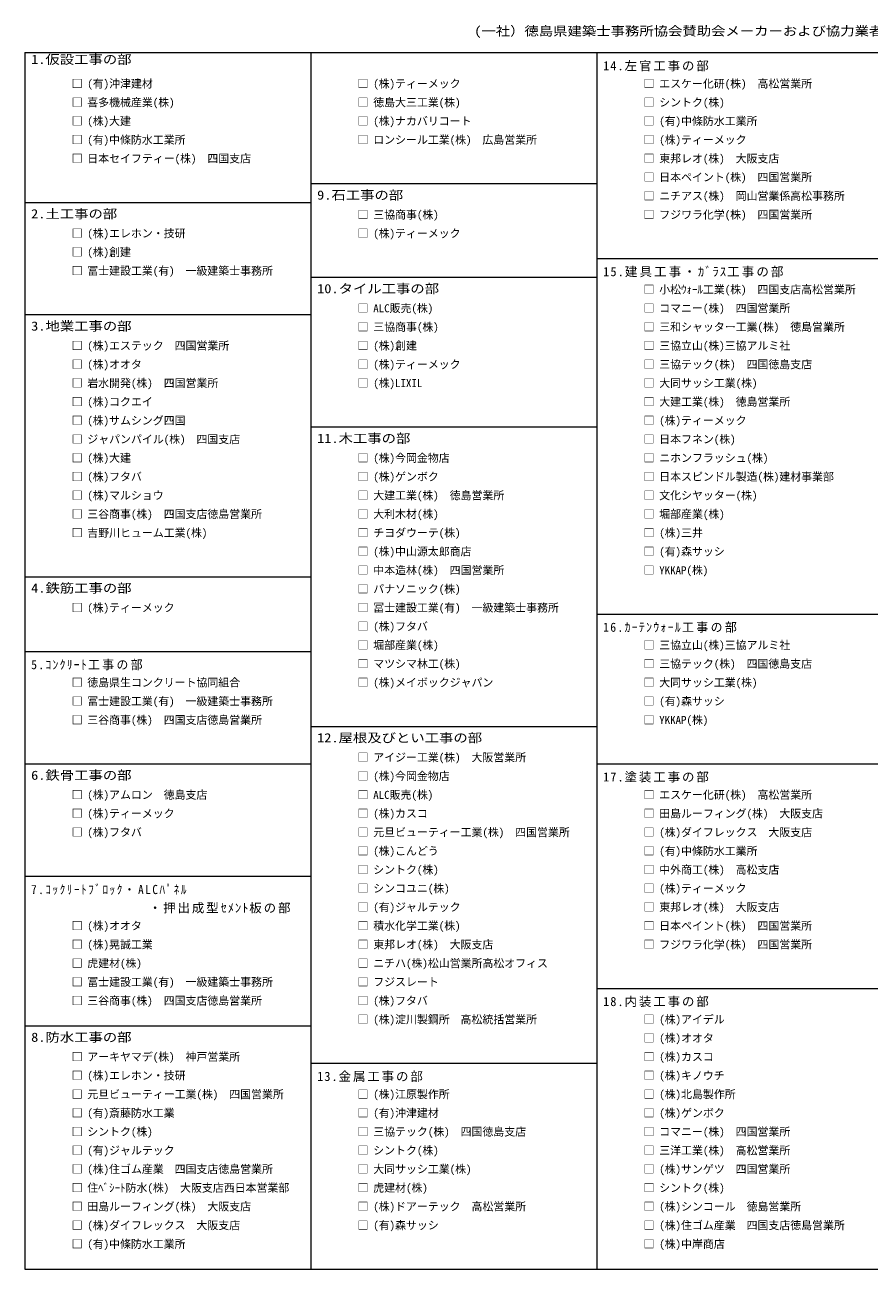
# Model space of a CAD drawing. Units: millimetres on the paper. Extents: x -581 to 591, y -39 to 360.
# Drawn here: x -580.7 to -310.1, y -39.1 to 359.8 of the extents above; entities that cross this region are included whole.
import ezdxf
from ezdxf.enums import TextEntityAlignment as Align

# ---------------------------------------------------------------- set-up
doc = ezdxf.new("R2010")
doc.units = ezdxf.units.MM
doc.layers.add('0-8_表', color=7, linetype='Continuous', lineweight=9)
doc.layers.add('0-B_文字', color=7, linetype='Continuous')
doc.styles.add('ＭＳ ゴシック', font='')
doc.styles.get('ＭＳ ゴシック').set_extended_font_data('MS Gothic')

msp = doc.modelspace()

# ---------------------------------------------------------------- linework, layer by layer
at = {"layer": '0-8_表'}
for p, q in [((-580.72, 350.908), (-580.72, -39.092)), ((-580.72, 350.908), (-30.72, 350.908)), ((-489.054, 350.908), (-489.054, -39.092)), ((-397.387, 350.908), (-397.387, -39.092)), ((-489.054, 308.908), (-397.387, 308.908)), ((-580.72, 302.908), (-489.054, 302.908)), ((-397.387, 284.908), (-305.72, 284.908)), ((-489.054, 278.908), (-397.387, 278.908)), ((-580.72, 266.908), (-489.054, 266.908)), ((-489.054, 230.908), (-397.387, 230.908)), ((-580.72, 182.908), (-489.054, 182.908)), ((-397.387, 170.908), (-305.72, 170.908)), ((-580.72, 158.908), (-489.054, 158.908)), ((-489.054, 134.908), (-397.387, 134.908)), ((-580.72, 122.908), (-489.054, 122.908)), ((-397.387, 122.908), (-305.72, 122.908)), ((-580.72, 86.908), (-489.054, 86.908)), ((-397.387, 50.908), (-305.72, 50.908)), ((-580.72, 38.908), (-489.054, 38.908)), ((-489.054, 26.908), (-397.387, 26.908)), ((-580.72, -39.092), (-30.72, -39.092))]:
    msp.add_line(p, q, dxfattribs=at)

# ---------------------------------------------------------------- texts
at = {"layer": '0-B_文字', "style": 'ＭＳ ゴシック', "width": 1.15}
for s, p in [('(一社）徳島県建築士事務所協会賛助会メーカーおよび協力業者一覧', (-436.68, 355.506)), ('1.仮設工事の部', (-578.72, 346.408)), ('9.石工事の部\u3000\u3000\u3000\u3000\u3000\u3000\u3000\u3000\u3000\u3000', (-487.054, 302.908)), ('2.土工事の部', (-578.72, 296.908)), ('10.タイル工事の部\u3000\u3000\u3000\u3000\u3000\u3000\u3000\u3000\u3000\u3000', (-487.054, 272.908)), ('3.地業工事の部', (-578.72, 260.908)), ('11.木工事の部\u3000\u3000\u3000\u3000\u3000\u3000\u3000\u3000\u3000\u3000', (-487.054, 224.908)), ('4.鉄筋工事の部', (-578.72, 176.908)), ('12.屋根及びとい工事の部\u3000\u3000\u3000\u3000\u3000\u3000', (-487.054, 128.908)), ('6.鉄骨工事の部', (-578.72, 116.908)), ('8.防水工事の部\u3000\u3000\u3000\u3000\u3000\u3000\u3000\u3000\u3000\u3000', (-578.72, 32.908))]:
    msp.add_text(s, height=2.933, dxfattribs=at).set_placement(p, align=Align.BOTTOM_LEFT)
at = {"layer": '0-B_文字', "style": 'ＭＳ ゴシック'}
for s, p in [('□', (-565.72, 338.908)), ('(有)沖津建材', (-560.72, 338.908)), ('□', (-474.054, 338.908)), ('(株)ティーメック', (-469.054, 338.908)), ('□', (-382.387, 338.908)), ('エスケー化研(株)\u3000高松営業所', (-377.387, 338.908)), ('□', (-565.72, 332.908)), ('喜多機械産業(株)', (-560.72, 332.908)), ('□', (-474.054, 332.908)), ('徳島大三工業(株)', (-469.054, 332.908)), ('□', (-382.387, 332.908)), ('シントク(株)', (-377.387, 332.908)), ('□', (-565.72, 326.908)), ('(株)大建', (-560.72, 326.908)), ('□', (-474.054, 326.908)), ('(株)ナカバリコート', (-469.054, 326.908)), ('□', (-382.387, 326.908)), ('(有)中條防水工業所', (-377.387, 326.908)), ('□', (-565.72, 320.908)), ('(有)中條防水工業所', (-560.72, 320.908)), ('□', (-474.054, 320.908)), ('ロンシール工業(株)\u3000広島営業所', (-469.054, 320.908)), ('□', (-382.387, 320.908)), ('(株)ティーメック', (-377.387, 320.908)), ('□', (-565.72, 314.908)), ('日本セイフティー(株)\u3000四国支店', (-560.72, 314.908)), ('□', (-382.387, 314.908)), ('東邦レオ(株)\u3000大阪支店', (-377.387, 314.908)), ('□', (-382.387, 308.908)), ('日本ペイント(株)\u3000四国営業所', (-377.387, 308.908)), ('□', (-382.387, 302.908)), ('ニチアス(株)\u3000岡山営業係高松事務所', (-377.387, 302.908)), ('□', (-474.054, 296.908)), ('三協商事(株)', (-469.054, 296.908)), ('□', (-382.387, 296.908)), ('フジワラ化学(株)\u3000四国営業所', (-377.387, 296.908)), ('□', (-565.72, 290.908)), ('(株)エレホン・技研', (-560.72, 290.908)), ('□', (-474.054, 290.908)), ('(株)ティーメック', (-469.054, 290.908)), ('□', (-565.72, 284.908)), ('(株)創建', (-560.72, 284.908)), ('□', (-565.72, 278.908)), ('冨士建設工業(有)\u3000一級建築士事務所', (-560.72, 278.908)), ('□', (-382.387, 272.908)), ('小松ｳｫｰﾙ工業(株)\u3000四国支店高松営業所', (-377.387, 272.908)), ('□', (-474.054, 266.908)), ('ALC販売(株)', (-469.054, 266.908)), ('□', (-382.387, 266.908)), ('コマニー(株)\u3000四国営業所', (-377.387, 266.908)), ('□', (-474.054, 260.908)), ('三協商事(株)', (-469.054, 260.908)), ('□', (-382.387, 260.908)), ('三和シャッター工業(株)\u3000徳島営業所', (-377.387, 260.908)), ('□', (-565.72, 254.908)), ('(株)エステック\u3000四国営業所', (-560.72, 254.908)), ('□', (-474.054, 254.908)), ('(株)創建', (-469.054, 254.908)), ('□', (-382.387, 254.908)), ('三協立山(株)三協アルミ社', (-377.387, 254.908)), ('□', (-565.72, 248.908)), ('(株)オオタ', (-560.72, 248.908)), ('□', (-474.054, 248.908)), ('(株)ティーメック', (-469.054, 248.908)), ('□', (-382.387, 248.908)), ('三協テック(株)\u3000四国徳島支店', (-377.387, 248.908)), ('□', (-565.72, 242.908)), ('岩水開発(株)\u3000四国営業所', (-560.72, 242.908)), ('□', (-474.054, 242.908)), ('(株)LIXIL', (-469.054, 242.908)), ('□', (-382.387, 242.908)), ('大同サッシ工業(株)', (-377.387, 242.908)), ('□', (-565.72, 236.908)), ('(株)コクエイ\u3000', (-560.72, 236.908)), ('□', (-382.387, 236.908)), ('大建工業(株)\u3000徳島営業所', (-377.387, 236.908)), ('□', (-565.72, 230.908)), ('(株)サムシング四国', (-560.72, 230.908)), ('□', (-382.387, 230.908)), ('(株)ティーメック', (-377.387, 230.908)), ('□', (-565.72, 224.908)), ('ジャパンパイル(株)\u3000四国支店', (-560.72, 224.908)), ('□', (-382.387, 224.908)), ('日本フネン(株)', (-377.387, 224.908)), ('□', (-565.72, 218.908)), ('(株)大建', (-560.72, 218.908)), ('□', (-474.054, 218.908)), ('(株)今岡金物店', (-469.054, 218.908)), ('□', (-382.387, 218.908)), ('ニホンフラッシュ(株)', (-377.387, 218.908)), ('□', (-565.72, 212.908)), ('(株)フタバ', (-560.72, 212.908)), ('□', (-474.054, 212.908)), ('(株)ゲンボク', (-469.054, 212.908)), ('□', (-382.387, 212.908)), ('日本スピンドル製造(株)建材事業部', (-377.387, 212.908)), ('□', (-565.72, 206.908)), ('(株)マルショウ', (-560.72, 206.908)), ('□', (-474.054, 206.908)), ('大建工業(株)\u3000徳島営業所', (-469.054, 206.908)), ('□', (-382.387, 206.908)), ('文化シヤッター(株)', (-377.387, 206.908)), ('□', (-565.72, 200.908)), ('三谷商事(株)\u3000四国支店徳島営業所', (-560.72, 200.908)), ('□', (-474.054, 200.908)), ('大利木材(株)', (-469.054, 200.908)), ('□', (-382.387, 200.908)), ('堀部産業(株)', (-377.387, 200.908)), ('□', (-565.72, 194.908)), ('吉野川ヒューム工業(株)', (-560.72, 194.908)), ('□', (-474.054, 194.908)), ('チヨダウーテ(株)', (-469.054, 194.908)), ('□', (-382.387, 194.908)), ('(株)三井', (-377.387, 194.908)), ('□', (-474.054, 188.908)), ('(株)中山源太郎商店', (-469.054, 188.908)), ('□', (-382.387, 188.908)), ('(有)森サッシ', (-377.387, 188.908)), ('□', (-474.054, 182.908)), ('中本造林(株)\u3000四国営業所', (-469.054, 182.908)), ('□', (-382.387, 182.908)), ('YKKAP(株)', (-377.387, 182.908)), ('□', (-474.054, 176.908)), ('パナソニック(株)', (-469.054, 176.908)), ('□', (-565.72, 170.908)), ('(株)ティーメック', (-560.72, 170.908)), ('□', (-474.054, 170.908)), ('冨士建設工業(有)\u3000一級建築士事務所', (-469.054, 170.908)), ('□', (-474.054, 164.908)), ('(株)フタバ', (-469.054, 164.908)), ('□', (-474.054, 158.908)), ('堀部産業(株)', (-469.054, 158.908)), ('□', (-382.387, 158.908)), ('三協立山(株)三協アルミ社', (-377.387, 158.908)), ('□', (-474.054, 152.908)), ('マツシマ林工(株)', (-469.054, 152.908)), ('□', (-382.387, 152.908)), ('三協テック(株)\u3000四国徳島支店', (-377.387, 152.908)), ('□', (-565.72, 146.908)), ('徳島県生コンクリート協同組合', (-560.72, 146.908)), ('□', (-474.054, 146.908)), ('(株)メイボックジャパン', (-469.054, 146.908)), ('□', (-382.387, 146.908)), ('大同サッシ工業(株)', (-377.387, 146.908)), ('□', (-565.72, 140.908)), ('冨士建設工業(有)\u3000一級建築士事務所', (-560.72, 140.908)), ('□', (-382.387, 140.908)), ('(有)森サッシ', (-377.387, 140.908)), ('□', (-565.72, 134.908)), ('三谷商事(株)\u3000四国支店徳島営業所', (-560.72, 134.908)), ('□', (-382.387, 134.908)), ('YKKAP(株)', (-377.387, 134.908)), ('□', (-474.054, 122.908)), ('アイジー工業(株)\u3000大阪営業所', (-469.054, 122.908)), ('□', (-474.054, 116.908)), ('(株)今岡金物店', (-469.054, 116.908)), ('□', (-565.72, 110.908)), ('(株)アムロン\u3000徳島支店', (-560.72, 110.908)), ('□', (-474.054, 110.908)), ('ALC販売(株)', (-469.054, 110.908)), ('□', (-382.387, 110.908)), ('エスケー化研(株)\u3000高松営業所', (-377.387, 110.908)), ('□', (-565.72, 104.908)), ('(株)ティーメック', (-560.72, 104.908)), ('□', (-474.054, 104.908)), ('(株)カスコ', (-469.054, 104.908)), ('□', (-382.387, 104.908)), ('田島ルーフィング(株)\u3000大阪支店', (-377.387, 104.908)), ('□', (-565.72, 98.908)), ('(株)フタバ', (-560.72, 98.908)), ('□', (-474.054, 98.908)), ('元旦ビューティー工業(株)\u3000四国営業所', (-469.054, 98.908)), ('□', (-382.387, 98.908)), ('(株)ダイフレックス\u3000大阪支店', (-377.387, 98.908)), ('□', (-474.054, 92.908)), ('(株)こんどう', (-469.054, 92.908)), ('□', (-382.387, 92.908)), ('(有)中條防水工業所', (-377.387, 92.908)), ('□', (-474.054, 86.908)), ('シントク(株)', (-469.054, 86.908)), ('□', (-382.387, 86.908)), ('中外商工(株)\u3000高松支店', (-377.387, 86.908)), ('□', (-474.054, 80.908)), ('シンコユニ(株)', (-469.054, 80.908)), ('□', (-382.387, 80.908)), ('(株)ティーメック', (-377.387, 80.908)), ('□', (-474.054, 74.908)), ('(有)ジャルテック', (-469.054, 74.908)), ('□', (-382.387, 74.908)), ('東邦レオ(株)\u3000大阪支店', (-377.387, 74.908)), ('□', (-565.72, 68.908)), ('(株)オオタ', (-560.72, 68.908)), ('□', (-474.054, 68.908)), ('積水化学工業(株)', (-469.054, 68.908)), ('□', (-382.387, 68.908)), ('日本ペイント(株)\u3000四国営業所', (-377.387, 68.908)), ('□', (-565.72, 62.908)), ('(株)晃誠工業', (-560.72, 62.908)), ('□', (-474.054, 62.908)), ('東邦レオ(株)\u3000大阪支店', (-469.054, 62.908)), ('□', (-382.387, 62.908)), ('フジワラ化学(株)\u3000四国営業所', (-377.387, 62.908)), ('□', (-565.72, 56.908)), ('虎建材(株)', (-560.72, 56.908)), ('□', (-474.054, 56.908)), ('ニチハ(株)松山営業所高松オフィス', (-469.054, 56.908)), ('□', (-565.72, 50.908)), ('冨士建設工業(有)\u3000一級建築士事務所', (-560.72, 50.908)), ('□', (-474.054, 50.908)), ('フジスレート', (-469.054, 50.908)), ('□', (-565.72, 44.908)), ('三谷商事(株)\u3000四国支店徳島営業所', (-560.72, 44.908)), ('□', (-474.054, 44.908)), ('(株)フタバ', (-469.054, 44.908)), ('□', (-474.054, 38.908)), ('(株)淀川製鋼所\u3000高松統括営業所', (-469.054, 38.908)), ('□', (-382.387, 38.908)), ('(株)アイデル', (-377.387, 38.908)), ('□', (-382.387, 32.908)), ('(株)オオタ', (-377.387, 32.908)), ('□', (-565.72, 26.908)), ('アーキヤマデ(株)\u3000神戸営業所', (-560.72, 26.908)), ('□', (-382.387, 26.908)), ('(株)カスコ', (-377.387, 26.908)), ('□', (-565.72, 20.908)), ('(株)エレホン・技研', (-560.72, 20.908)), ('□', (-382.387, 20.908)), ('(株)キノウチ', (-377.387, 20.908)), ('□', (-565.72, 14.908)), ('元旦ビューティー工業(株)\u3000四国営業所', (-560.72, 14.908)), ('□', (-474.054, 14.908)), ('(株)江原製作所', (-469.054, 14.908)), ('□', (-382.387, 14.908)), ('(株)北島製作所', (-377.387, 14.908)), ('□', (-565.72, 8.908)), ('(有)斎藤防水工業', (-560.72, 8.908)), ('□', (-474.054, 8.908)), ('(有)沖津建材', (-469.054, 8.908)), ('□', (-382.387, 8.908)), ('(株)ゲンボク', (-377.387, 8.908)), ('□', (-565.72, 2.908)), ('シントク(株)', (-560.72, 2.908)), ('□', (-474.054, 2.908)), ('三協テック(株)\u3000四国徳島支店', (-469.054, 2.908)), ('□', (-382.387, 2.908)), ('コマニー(株)\u3000四国営業所', (-377.387, 2.908)), ('□', (-565.72, -3.092)), ('(有)ジャルテック', (-560.72, -3.092)), ('□', (-474.054, -3.092)), ('シントク(株)', (-469.054, -3.092)), ('□', (-382.387, -3.092)), ('三洋工業(株)\u3000高松営業所', (-377.387, -3.092)), ('□', (-565.72, -9.092)), ('(株)住ゴム産業\u3000四国支店徳島営業所', (-560.72, -9.092)), ('□', (-474.054, -9.092)), ('大同サッシ工業(株)', (-469.054, -9.092)), ('□', (-382.387, -9.092)), ('(株)サンゲツ\u3000四国営業所', (-377.387, -9.092)), ('□', (-565.72, -15.092)), ('住ﾍﾞｼｰﾄ防水(株)\u3000大阪支店西日本営業部', (-560.72, -15.092)), ('□', (-474.054, -15.092)), ('虎建材(株)', (-469.054, -15.092)), ('□', (-382.387, -15.092)), ('シントク(株)', (-377.387, -15.092)), ('□', (-565.72, -21.092)), ('田島ルーフィング(株)\u3000大阪支店', (-560.72, -21.092)), ('□', (-474.054, -21.092)), ('(株)ドアーテック\u3000高松営業所', (-469.054, -21.092)), ('□', (-382.387, -21.092)), ('(株)シンコール\u3000徳島営業所', (-377.387, -21.092)), ('□', (-565.72, -27.092)), ('(株)ダイフレックス\u3000大阪支店', (-560.72, -27.092)), ('□', (-474.054, -27.092)), ('(有)森サッシ', (-469.054, -27.092)), ('□', (-382.387, -27.092)), ('(株)住ゴム産業\u3000四国支店徳島営業所', (-377.387, -27.092)), ('□', (-565.72, -33.092)), ('(有)中條防水工業所', (-560.72, -33.092)), ('□', (-382.387, -33.092)), ('(株)中岸商店', (-377.387, -33.092))]:
    msp.add_text(s, height=2.566, dxfattribs=at).set_placement(p, align=Align.BOTTOM_LEFT)
at = {"layer": '0-B_文字', "char_height": 2.933, "attachment_point": 7, "style": 'ＭＳ ゴシック'}
for s, insert in [('\\T1.15;14.左官工事の部', (-395.387, 344.908)), ('\\T1.17;15.建具工事・ｶﾞﾗｽ工事の部', (-395.387, 278.908)), ('\\T1.21;\\W0.95;16.ｶｰﾃﾝｳｫｰﾙ工事の部', (-395.387, 164.908)), ('\\T1.2;\\W0.95;5.ｺﾝｸﾘｰﾄ工事の部', (-578.72, 152.908)), ('\\T1.15;17.塗装工事の部', (-395.387, 116.908)), ('\\T1.27;\\W0.9;7.ｺｯｸﾘｰﾄﾌﾞﾛｯｸ・ALCﾊﾟﾈﾙ', (-578.72, 80.908)), ('\\T1.15;・押出成型ｾﾒﾝﾄ板の部', (-540.992, 74.908)), ('\\T1.15;18.内装工事の部', (-395.387, 44.908)), ('\\T1.15;13.金属工事の部', (-487.054, 20.908))]:
    msp.add_mtext(s, dxfattribs=dict(at, insert=insert))

doc.saveas('drawing.dxf')
